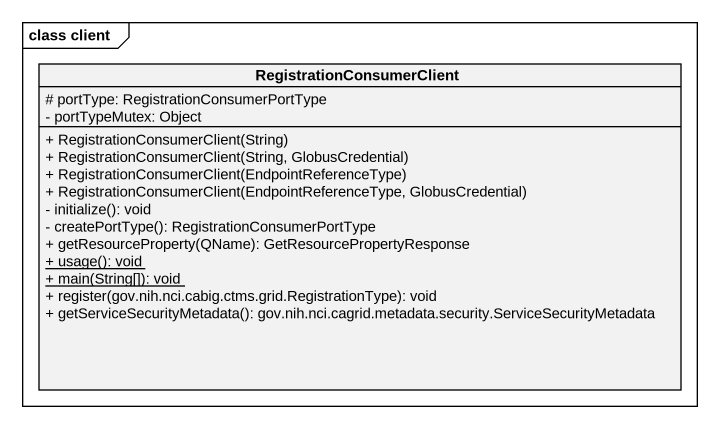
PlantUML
@startuml
mainframe class client
hide circle
hide empty members
skinparam classAttributeIconSize 0
class RegistrationConsumerClient {
  # portType: RegistrationConsumerPortType
  - portTypeMutex: Object
  + RegistrationConsumerClient(String)
  + RegistrationConsumerClient(String, GlobusCredential)
  + RegistrationConsumerClient(EndpointReferenceType)
  + RegistrationConsumerClient(EndpointReferenceType, GlobusCredential)
  - initialize(): void
  - createPortType(): RegistrationConsumerPortType
  + getResourceProperty(QName): GetResourcePropertyResponse
  {static} + usage(): void
  {static} + main(String[]): void
  + register(gov.nih.nci.cabig.ctms.grid.RegistrationType): void
  + getServiceSecurityMetadata(): gov.nih.nci.cagrid.metadata.security.ServiceSecurityMetadata
}
@enduml
